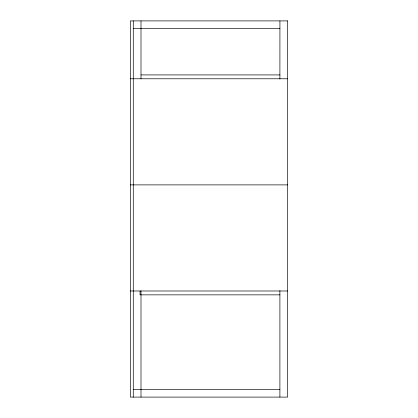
<?xml version="1.0" encoding="UTF-8"?>
<svg xmlns="http://www.w3.org/2000/svg" width="418" height="418" viewBox="0 0 418 418"><rect width="100%" height="100%" fill="white"/><g stroke="black" fill="none" stroke-linecap="round" stroke-linejoin="round"><path stroke-width="0.63" d="M133.279 28.617L279.929 28.617M140.997 74.916L279.929 74.916M130.385 78.777L287.615 78.777M130.385 184.887L287.615 184.887M130.385 290.991L287.615 290.991M279.929 294.852L140.061 294.852L140.061 290.991M133.279 389.383L279.898 389.383M279.929 20.9L279.898 79.028M279.898 290.641L279.898 397.1M140.997 20.9L140.997 78.85M140.997 290.876L140.997 397.1M133.279 20.9L133.279 397.1M287.615 20.9L130.385 20.9L130.385 397.1L287.615 397.1L287.615 20.9"/></g></svg>
